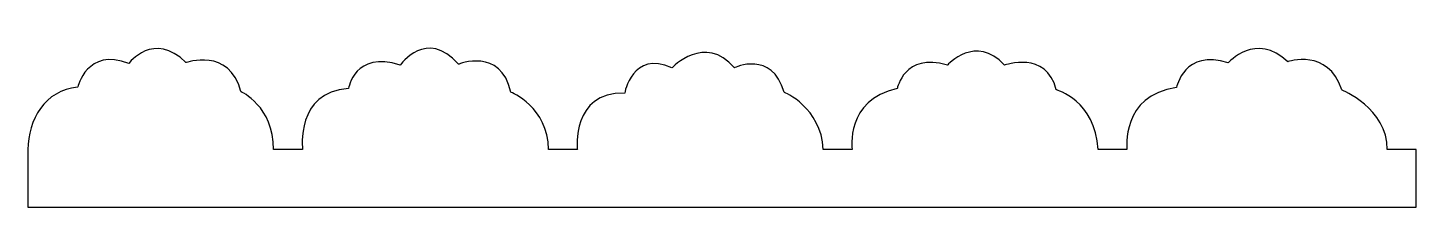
# Model space of a CAD drawing. Header units: centimetres. Extents: x -7.2 to 5.5, y 5.9 to 7.6.
import ezdxf

# ---------------------------------------------------------------- set-up
doc = ezdxf.new("R2010")
doc.units = ezdxf.units.CM
doc.header["$MEASUREMENT"] = 0
doc.layers.add('Layer 1', color=7, linetype='Continuous')

msp = doc.modelspace()

# ---------------------------------------------------------------- linework, layer by layer
at = {"layer": 'Layer 1', "color": 56, "lineweight": 25}
msp.add_open_spline([(0.02664, 6.46163), (0.02664, 6.46163), (0.29122, 6.46163), (0.29122, 6.46163), (0.29122, 6.46163), (0.29122, 6.46163), (0.22273, 6.91592), (0.70399, 7.02061), (0.70399, 7.02061), (0.70399, 7.02061), (0.7641, 7.35161), (1.16196, 7.23485), (1.16196, 7.23485), (1.16196, 7.23485), (1.42224, 7.52319), (1.68602, 7.23485), (1.68602, 7.23485), (1.68602, 7.23485), (2.067, 7.37243), (2.15865, 7.00876), (2.15865, 7.00876), (2.15865, 7.00876), (2.51664, 6.91215), (2.54018, 6.46163), (2.54018, 6.46163), (2.54018, 6.46163), (2.80476, 6.46163), (2.80476, 6.46163), (2.80476, 6.46163), (2.80476, 6.46163), (2.74737, 6.96098), (3.25818, 7.0293), (3.25818, 7.0293), (3.25818, 7.0293), (3.32943, 7.38651), (3.7308, 7.25538), (3.7308, 7.25538), (3.7308, 7.25538), (3.98427, 7.54526), (4.27545, 7.26567), (4.27545, 7.26567), (4.27545, 7.26567), (4.64573, 7.39312), (4.76866, 7.00876), (4.76866, 7.00876), (4.76866, 7.00876), (5.18601, 6.83671), (5.18601, 6.46163), (5.18601, 6.46163), (5.18601, 6.46163), (5.4506, 6.46163), (5.4506, 6.46163), (5.4506, 6.46163), (5.4506, 6.46163), (5.4506, 5.93247), (5.4506, 5.93247), (5.4506, 5.93247), (5.4506, 5.93247), (-7.2494, 5.93247), (-7.2494, 5.93247), (-7.2494, 5.93247), (-7.2494, 5.93247), (-7.2494, 6.46163), (-7.2494, 6.46163), (-7.2494, 6.46163), (-7.2456, 6.73147), (-7.09407, 7.00744), (-6.79391, 7.03161), (-6.79391, 7.03161), (-6.79391, 7.03161), (-6.7057, 7.401), (-6.32558, 7.24971), (-6.32558, 7.24971), (-6.32558, 7.24971), (-6.09721, 7.55337), (-5.80216, 7.25779), (-5.80216, 7.25779), (-5.80216, 7.25779), (-5.40762, 7.40035), (-5.29973, 6.99192), (-5.29973, 6.99192), (-5.29973, 6.99192), (-5.00045, 6.85851), (-5.00045, 6.46163), (-5.00045, 6.46163), (-5.00045, 6.46163), (-4.73586, 6.46163), (-4.73586, 6.46163), (-4.73586, 6.46163), (-4.73586, 6.46163), (-4.80167, 6.9908), (-4.31507, 7.02033), (-4.31507, 7.02033), (-4.31507, 7.02033), (-4.26343, 7.3704), (-3.84228, 7.23495), (-3.84228, 7.23495), (-3.84228, 7.23495), (-3.60046, 7.5776), (-3.30938, 7.24268), (-3.30938, 7.24268), (-3.30938, 7.24268), (-2.92208, 7.4013), (-2.83118, 6.98722), (-2.83118, 6.98722), (-2.83118, 6.98722), (-2.4869, 6.8497), (-2.4869, 6.46163), (-2.4869, 6.46163), (-2.4869, 6.46163), (-2.22232, 6.46163), (-2.22232, 6.46163), (-2.22232, 6.46163), (-2.22232, 6.46163), (-2.28242, 6.9908), (-1.78965, 6.97799), (-1.78965, 6.97799), (-1.78965, 6.97799), (-1.7203, 7.37331), (-1.35692, 7.20994), (-1.35692, 7.20994), (-1.35692, 7.20994), (-1.05454, 7.52835), (-0.78557, 7.21092), (-0.78557, 7.21092), (-0.78557, 7.21092), (-0.44232, 7.37515), (-0.33081, 6.98572), (-0.33081, 6.98572), (-0.3308, 6.98569), (0.00899, 6.8497), (0.02664, 6.46163)], degree=3, knots=[0, 0, 0, 0, 0.02941176, 0.02941176, 0.02941176, 0.02941176, 0.05882353, 0.05882353, 0.05882353, 0.05882353, 0.08823529, 0.08823529, 0.08823529, 0.08823529, 0.11764706, 0.11764706, 0.11764706, 0.11764706, 0.14705882, 0.14705882, 0.14705882, 0.14705882, 0.17647059, 0.17647059, 0.17647059, 0.17647059, 0.20588235, 0.20588235, 0.20588235, 0.20588235, 0.23529412, 0.23529412, 0.23529412, 0.23529412, 0.26470588, 0.26470588, 0.26470588, 0.26470588, 0.29411765, 0.29411765, 0.29411765, 0.29411765, 0.32352941, 0.32352941, 0.32352941, 0.32352941, 0.35294118, 0.35294118, 0.35294118, 0.35294118, 0.38235294, 0.38235294, 0.38235294, 0.38235294, 0.41176471, 0.41176471, 0.41176471, 0.41176471, 0.44117647, 0.44117647, 0.44117647, 0.44117647, 0.47058824, 0.47058824, 0.47058824, 0.47058824, 0.5, 0.5, 0.5, 0.5, 0.52941176, 0.52941176, 0.52941176, 0.52941176, 0.55882353, 0.55882353, 0.55882353, 0.55882353, 0.58823529, 0.58823529, 0.58823529, 0.58823529, 0.61764706, 0.61764706, 0.61764706, 0.61764706, 0.64705882, 0.64705882, 0.64705882, 0.64705882, 0.67647059, 0.67647059, 0.67647059, 0.67647059, 0.70588235, 0.70588235, 0.70588235, 0.70588235, 0.73529412, 0.73529412, 0.73529412, 0.73529412, 0.76470588, 0.76470588, 0.76470588, 0.76470588, 0.79411765, 0.79411765, 0.79411765, 0.79411765, 0.82352941, 0.82352941, 0.82352941, 0.82352941, 0.85294118, 0.85294118, 0.85294118, 0.85294118, 0.88235294, 0.88235294, 0.88235294, 0.88235294, 0.91176471, 0.91176471, 0.91176471, 0.91176471, 0.94117647, 0.94117647, 0.94117647, 0.94117647, 1, 1, 1, 1], dxfattribs=at)

doc.saveas('drawing.dxf')
